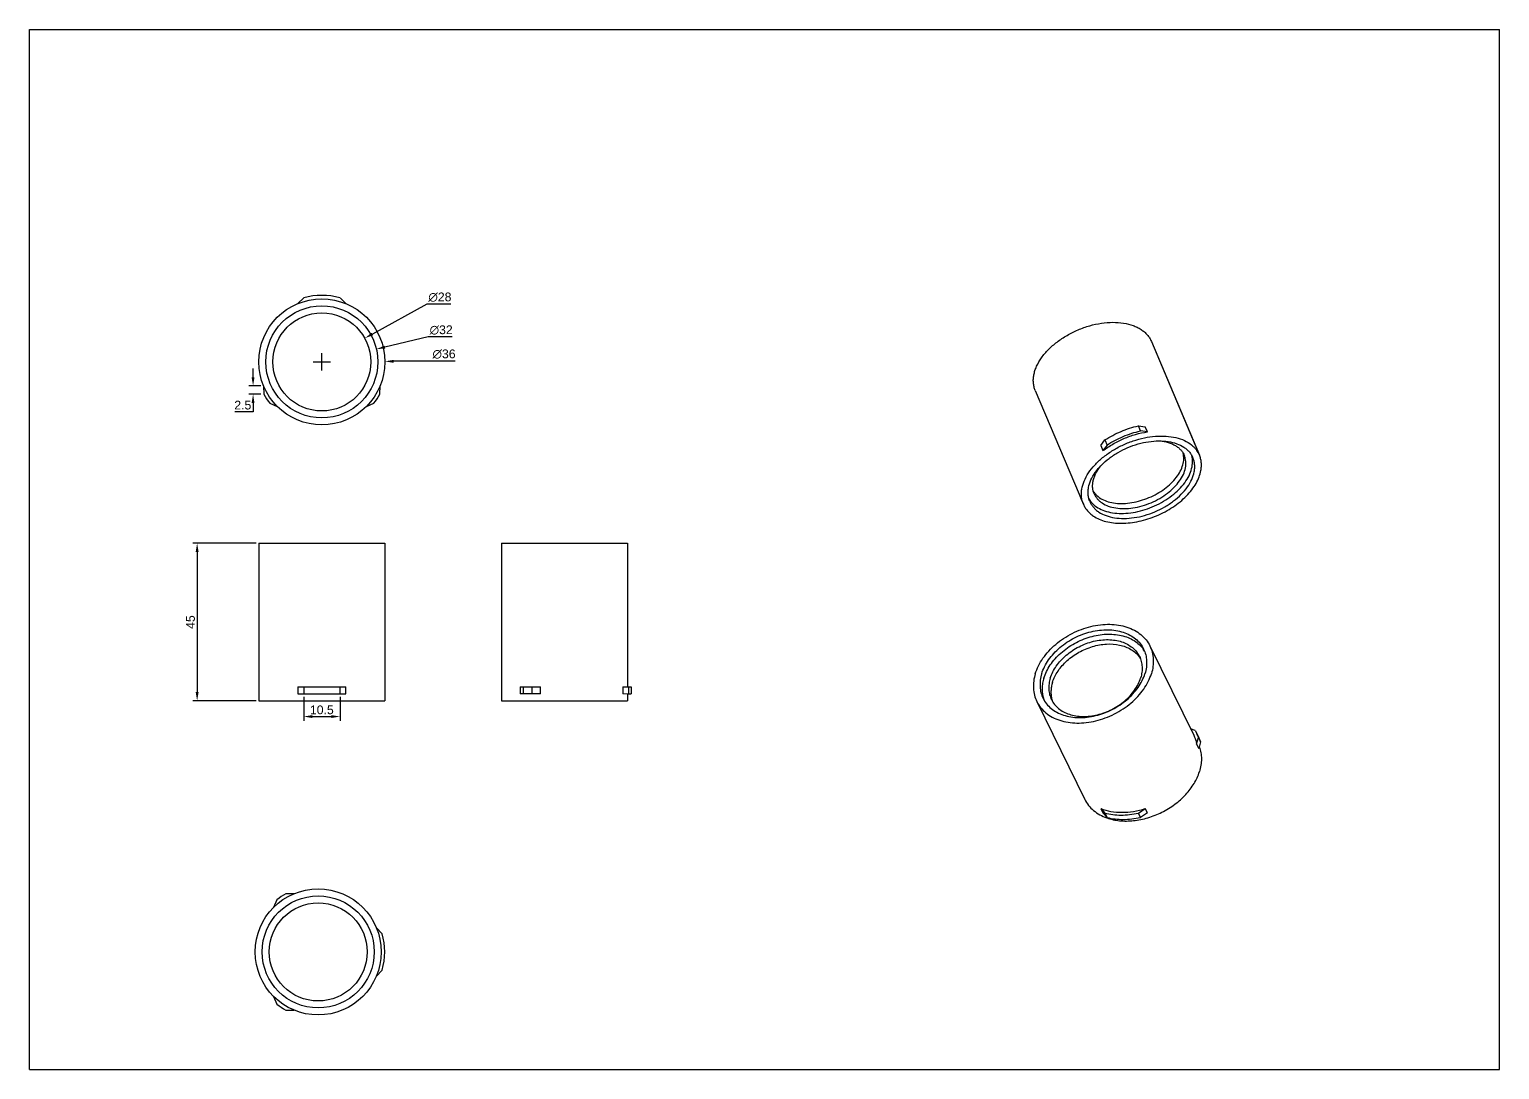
# Model space of a CAD drawing. Header units: millimetres. Extents: x 1074 to 3290, y 957 to 1671.
# Drawn here: x 1648.3 to 2068.3, y 956.6 to 1253.6 of the extents above; entities that cross this region are included whole.
import ezdxf

# ---------------------------------------------------------------- set-up
doc = ezdxf.new("R2010")
doc.units = ezdxf.units.MM
doc.layers.add('02___PRT_ALL_AXES', color=7, linetype='Continuous')
doc.layers.add('5.Thin line', color=7, linetype='Continuous', lineweight=0, true_color=0xc0c0c0)
doc.layers.add('Outline', color=7, linetype='Continuous', lineweight=30, true_color=0xffffff)
doc.layers.add('Outlines', color=7, linetype='Continuous', lineweight=30)
doc.styles.get("Standard").update_dxf_attribs({"font": 'arial.ttf'})
doc.dimstyles.new('ISO-25', dxfattribs={"dimscale": 0, "dimtxt": 2.5, "dimasz": 2.5, "dimexe": 1.254, "dimexo": 0.8, "dimtad": 1, "dimtoh": 1, "dimdec": 1, "dimrnd": 0.5, "dimdsep": 46, "dimtxsty": 'Standard', "dimcen": 2.5, "dimadec": 0, "dimazin": 0, "dimtfac": 1, "dimtdec": 1, "dimtofl": 0, "dimtmove": 0, "dimatfit": 3, "dimfxl": 1, "dimarcsym": 0})

# ---------------------------------------------------------------- blocks, each defined once
blk = doc.blocks.new('*D264')
at = {"layer": 'Defpoints', "color": 0, "transparency": 16777216}
for p in [(1713.87, 1106.89), (1696.25, 1061.89), (1713.87, 1061.89)]:
    blk.add_point(p, dxfattribs=at)
at = {"layer": 'Outline', "color": 0, "lineweight": -2, "transparency": 16777216}
for p, q in [((1713.07, 1106.89), (1694.99, 1106.89)), ((1696.25, 1104.39), (1696.25, 1064.39)), ((1713.07, 1061.89), (1694.99, 1061.89))]:
    blk.add_line(p, q, dxfattribs=at)
at = {"layer": 'Outline', "color": 0, "transparency": 16777216}
for points in [[(1695.83, 1104.39), (1696.67, 1104.39), (1696.25, 1106.89)], [(1695.83, 1064.39), (1696.67, 1064.39), (1696.25, 1061.89)]]:
    blk.add_solid(points, dxfattribs=at)
at = {"layer": 'Outline', "color": 0, "transparency": 16777216, "insert": (1694.35, 1084.39), "char_height": 2.5, "attachment_point": 5, "rotation": 90}
blk.add_mtext('45', dxfattribs=at)
blk = doc.blocks.new('*D265')
at = {"color": 0, "lineweight": -2, "transparency": 16777216}
for p, q in [((1726.68, 1063.09), (1726.68, 1056.16)), ((1737.06, 1063.09), (1737.06, 1056.16)), ((1729.18, 1057.42), (1734.56, 1057.42))]:
    blk.add_line(p, q, dxfattribs=at)
at = {"color": 0, "transparency": 16777216}
for points in [[(1729.18, 1057.83), (1729.18, 1057), (1726.68, 1057.42)], [(1734.56, 1057.83), (1734.56, 1057), (1737.06, 1057.42)]]:
    blk.add_solid(points, dxfattribs=at)
at = {"layer": 'Defpoints', "color": 0, "transparency": 16777216}
for p in [(1726.68, 1063.89), (1737.06, 1063.89), (1737.06, 1057.42)]:
    blk.add_point(p, dxfattribs=at)
at = {"color": 0, "transparency": 16777216, "insert": (1731.87, 1059.32), "char_height": 2.5, "attachment_point": 5}
blk.add_mtext('10.5', dxfattribs=at)
blk = doc.blocks.new('*D266')
at = {"color": 0, "lineweight": -2, "transparency": 16777216}
for p, q in [((1712.23, 1154.3), (1712.23, 1156.8)), ((1714.44, 1151.8), (1710.97, 1151.8)), ((1714.48, 1149.43), (1710.97, 1149.43)), ((1712.23, 1146.93), (1712.23, 1144.43)), ((1712.23, 1144.43), (1706.99, 1144.43))]:
    blk.add_line(p, q, dxfattribs=at)
at = {"color": 0, "transparency": 16777216}
for points in [[(1711.81, 1154.3), (1712.64, 1154.3), (1712.23, 1151.8)], [(1711.81, 1146.93), (1712.64, 1146.93), (1712.23, 1149.43)]]:
    blk.add_solid(points, dxfattribs=at)
at = {"layer": 'Defpoints', "color": 0, "transparency": 16777216}
for p in [(1715.24, 1151.8), (1712.23, 1149.43), (1715.28, 1149.43)]:
    blk.add_point(p, dxfattribs=at)
at = {"color": 0, "transparency": 16777216, "insert": (1709.29, 1146.33), "char_height": 2.5, "attachment_point": 5}
blk.add_mtext('2.5', dxfattribs=at)
blk = doc.blocks.new('*D268')
at = {"color": 0, "lineweight": -2, "transparency": 16777216}
for p, q in [((1731.87, 1156.18), (1731.87, 1161.18)), ((1729.37, 1158.68), (1734.37, 1158.68)), ((1763, 1158.92), (1752.37, 1158.84)), ((1769.93, 1158.92), (1763, 1158.92))]:
    blk.add_line(p, q, dxfattribs=at)
at = {"color": 0, "transparency": 16777216}
blk.add_solid([(1752.37, 1159.25), (1752.37, 1158.42), (1749.87, 1158.82)], dxfattribs=at)
at = {"layer": 'Defpoints', "color": 0, "transparency": 16777216}
for p in [(1713.87, 1158.55), (1749.87, 1158.82)]:
    blk.add_point(p, dxfattribs=at)
at = {"color": 0, "transparency": 16777216, "insert": (1766.78, 1160.89), "char_height": 2.5, "attachment_point": 5}
blk.add_mtext('∅36', dxfattribs=at)
blk = doc.blocks.new('*D269')
at = {"color": 0, "lineweight": -2, "transparency": 16777216}
for p, q in [((1762.2, 1165.79), (1749.88, 1162.91)), ((1769.1, 1165.79), (1762.2, 1165.79)), ((1731.87, 1156.18), (1731.87, 1161.18)), ((1729.37, 1158.68), (1734.37, 1158.68))]:
    blk.add_line(p, q, dxfattribs=at)
at = {"color": 0, "transparency": 16777216}
blk.add_solid([(1749.79, 1163.31), (1749.98, 1162.5), (1747.45, 1162.34)], dxfattribs=at)
at = {"layer": 'Defpoints', "color": 0, "transparency": 16777216}
for p in [(1747.45, 1162.34), (1716.29, 1155.03)]:
    blk.add_point(p, dxfattribs=at)
at = {"color": 0, "transparency": 16777216, "insert": (1765.96, 1167.77), "char_height": 2.5, "attachment_point": 5}
blk.add_mtext('∅32', dxfattribs=at)
blk = doc.blocks.new('*D270')
at = {"color": 0, "lineweight": -2, "transparency": 16777216}
for p, q in [((1761.82, 1175.18), (1746.32, 1166.64)), ((1768.75, 1175.18), (1761.82, 1175.18)), ((1731.87, 1156.18), (1731.87, 1161.18)), ((1729.37, 1158.68), (1734.37, 1158.68))]:
    blk.add_line(p, q, dxfattribs=at)
at = {"color": 0, "transparency": 16777216}
blk.add_solid([(1746.12, 1167.01), (1746.52, 1166.28), (1744.13, 1165.44)], dxfattribs=at)
at = {"layer": 'Defpoints', "color": 0, "transparency": 16777216}
for p in [(1744.13, 1165.44), (1719.61, 1151.93)]:
    blk.add_point(p, dxfattribs=at)
at = {"color": 0, "transparency": 16777216, "insert": (1765.6, 1177.15), "char_height": 2.5, "attachment_point": 5}
blk.add_mtext('∅28', dxfattribs=at)

msp = doc.modelspace()

# ---------------------------------------------------------------- linework, layer by layer
at = {"color": 7, "linetype": 'Continuous'}
for p, q in [((1648.33, 956.61), (1648.33, 1253.61)), ((1648.33, 1253.61), (2068.33, 1253.61)), ((2068.33, 956.61), (2068.33, 1253.61)), ((1968.85, 1164.53), (1981.36, 1134.95)), ((1935.69, 1150.51), (1948.2, 1120.93)), ((1965.13, 1140.43), (1967.1, 1140.14)), ((1965.74, 1138.98), (1965.13, 1140.43)), ((1967.71, 1138.7), (1965.74, 1138.98)), ((1967.71, 1138.7), (1967.1, 1140.14)), ((1954.41, 1134.78), (1955.57, 1136.38)), ((1954.41, 1134.78), (1955.02, 1133.34)), ((1956.18, 1134.94), (1955.02, 1133.34)), ((1955.57, 1136.38), (1956.18, 1134.94)), ((1981.97, 1133.51), (1982.58, 1132.06)), ((1948.81, 1119.49), (1949.42, 1118.04)), ((1713.87, 1063.89), (1713.87, 1061.89)), ((1724.98, 1065.89), (1738.76, 1065.89)), ((1724.98, 1065.89), (1724.98, 1063.89)), ((1724.98, 1063.89), (1738.76, 1063.89)), ((1726.68, 1065.89), (1726.68, 1063.89)), ((1737.06, 1063.89), (1737.06, 1065.89)), ((1738.76, 1063.89), (1738.76, 1065.89)), ((1749.87, 1063.89), (1749.87, 1061.89)), ((1788.49, 1065.89), (1794.33, 1065.89)), ((1788.49, 1065.89), (1788.49, 1063.89)), ((1794.33, 1063.89), (1788.49, 1063.89)), ((1789.43, 1065.89), (1789.43, 1063.89)), ((1791.96, 1063.89), (1791.96, 1065.89)), ((1794.33, 1063.89), (1794.33, 1065.89)), ((1817.85, 1065.89), (1819.22, 1065.89)), ((1817.85, 1065.89), (1817.85, 1063.89)), ((1819.5, 1065.89), (1819.5, 1063.89)), ((1981.35, 1053.4), (1980.02, 1053.95)), ((1981.35, 1053.4), (1981.83, 1052.54)), ((1981.76, 1049.56), (1982.3, 1051.42)), ((1982.3, 1051.42), (1982.91, 1050.17)), ((1982.91, 1050.17), (1982.37, 1048.32)), ((1981.76, 1049.56), (1982.37, 1048.32)), ((1954.41, 1031.14), (1955.57, 1029.85)), ((1954.41, 1031.14), (1955.02, 1029.9)), ((1956.18, 1028.6), (1955.02, 1029.9)), ((1955.57, 1029.85), (1956.18, 1028.6)), ((1965.13, 1029.85), (1967.1, 1031.14)), ((1965.74, 1028.6), (1965.13, 1029.85)), ((1967.71, 1029.9), (1965.74, 1028.6)), ((1967.71, 1029.9), (1967.1, 1031.14)), ((1719.04, 1005.11), (1718.1, 1002.93)), ((1723.94, 1006.84), (1721.58, 1006.8)), ((1749.11, 995.39), (1747.46, 997.09)), ((1747.46, 983.32), (1749.11, 985.02)), ((1718.1, 977.48), (1719.04, 975.3)), ((1721.58, 973.61), (1723.94, 973.58)), ((1648.33, 956.61), (2068.33, 956.61))]:
    msp.add_line(p, q, dxfattribs=at)
for centre, radius, start, end in [((1972.92, 1048.16), 9.93, 19.1259, 26.1291), ((1973.53, 1046.92), 9.93, 19.1259, 26.1291), ((1730.83, 990.21), 19, 119.153, 128.347), ((1730.83, 990.21), 19, 344.153, 15.847), ((1730.83, 990.21), 19, 231.653, 240.847)]:
    msp.add_arc(centre, radius, start, end, dxfattribs=at)
for points, knots in [([(1955.02, 1133.34), (1955.93, 1134.03), (1957.87, 1135.31), (1961, 1136.87), (1964.3, 1138.03), (1966.57, 1138.53), (1967.71, 1138.7)], [0, 0, 0, 0, 0.247057, 0.5, 0.752943, 1, 1, 1, 1]), ([(1980.94, 1052.1), (1981.13, 1051.7), (1981.47, 1050.87), (1981.68, 1050), (1981.76, 1049.56)], [0, 0, 0, 0, 0.497668, 1, 1, 1, 1]), ([(1954.41, 1031.14), (1955.33, 1030.77), (1957.32, 1030.23), (1960.48, 1029.98), (1963.79, 1030.26), (1966, 1030.79), (1967.1, 1031.14)], [0, 0, 0, 0, 0.230136, 0.474957, 0.732696, 1, 1, 1, 1]), ([(1955.57, 1029.85), (1957.07, 1029.46), (1959.45, 1029.19), (1962.66, 1029.38), (1964.31, 1029.66), (1965.13, 1029.85)], [0, 0, 0, 0, 0.481585, 0.737026, 1, 1, 1, 1]), ([(1956.18, 1028.6), (1957.68, 1028.21), (1960.06, 1027.95), (1963.27, 1028.14), (1964.92, 1028.42), (1965.74, 1028.6)], [0, 0, 0, 0, 0.481585, 0.737026, 1, 1, 1, 1])]:
    msp.add_open_spline(points, degree=3, knots=knots, dxfattribs=at)
for points in [[(1955.57, 1136.38), (1957.03, 1137.33), (1960.12, 1138.95), (1963.44, 1140.04), (1965.13, 1140.43)], [(1956.18, 1134.94), (1957.64, 1135.89), (1960.73, 1137.51), (1964.05, 1138.59), (1965.74, 1138.98)]]:
    msp.add_open_spline(points, degree=3, dxfattribs=at)
at = {"layer": '02___PRT_ALL_AXES', "color": 7, "linetype": 'Continuous'}
for p, q in [((1968.85, 1164.53), (1982.58, 1132.06)), ((1948.2, 1120.93), (1948.81, 1119.49)), ((1951.39, 1118.97), (1951.4, 1118.96)), ((1968.43, 1077.58), (1980.94, 1052.1)), ((1713.87, 1065.89), (1713.87, 1063.89)), ((1819.22, 1063.89), (1819.22, 1061.89)), ((1936.11, 1061.72), (1949.84, 1033.75)), ((1981.83, 1052.54), (1982.44, 1051.29))]:
    msp.add_line(p, q, dxfattribs=at)
for centre, radius in [((1731.87, 1158.68), 16), ((1730.83, 990.21), 18), ((1730.83, 990.21), 16), ((1730.83, 990.21), 14)]:
    msp.add_circle(centre, radius, dxfattribs=at)
for centre, radius, start, end in [((1976.05, 1129.3), 7.08, 22.9871, 35.5992), ((1956.5, 1122.76), 6.37, 210.1901, 216.5718), ((1959.67, 1071.73), 8.44, 30.8859, 35.5623), ((1959.41, 1070.06), 7.41, 31.5651, 36.8943), ((1946.09, 1065.07), 8.44, 196.7134, 201.3212), ((1947.58, 1064.25), 7.41, 195.381, 200.632)]:
    msp.add_arc(centre, radius, start, end, dxfattribs=at)
for points, knots in [([(1935.69, 1150.51), (1935.55, 1150.85), (1935.31, 1151.55), (1935.13, 1152.66), (1935.11, 1153.82), (1935.26, 1155.01), (1935.58, 1156.22), (1936.22, 1157.89), (1937.45, 1159.97), (1939.43, 1162.3), (1941.9, 1164.45), (1944.75, 1166.34), (1947.88, 1167.89), (1951.18, 1169.06), (1954.53, 1169.79), (1957.78, 1170.06), (1960.84, 1169.86), (1963.18, 1169.29), (1964.83, 1168.59), (1965.92, 1167.97), (1966.88, 1167.25), (1967.69, 1166.43), (1968.36, 1165.53), (1968.71, 1164.87), (1968.85, 1164.53)], [0, 0, 0, 0, 0.023689, 0.047741, 0.07247, 0.098159, 0.12502, 0.153195, 0.213671, 0.279614, 0.350234, 0.424234, 0.5, 0.575766, 0.649766, 0.720386, 0.786329, 0.846805, 0.87498, 0.901841, 0.92753, 0.952259, 0.976311, 1, 1, 1, 1]), ([(1949.42, 1118.04), (1949.28, 1118.37), (1949.06, 1119.04), (1948.87, 1120.1), (1948.83, 1121.2), (1949, 1122.74), (1949.6, 1124.73), (1950.88, 1127.07), (1952.68, 1129.32), (1954.93, 1131.43), (1957.56, 1133.31), (1960.48, 1134.91), (1963.59, 1136.17), (1966.79, 1137.05), (1969.95, 1137.52), (1972.99, 1137.55), (1975.79, 1137.16), (1978.26, 1136.34), (1980.01, 1135.3), (1981.14, 1134.28), (1981.61, 1133.71), (1981.81, 1133.42)], [0, 0, 0, 0, 0.023429, 0.047188, 0.071562, 0.096812, 0.150599, 0.209566, 0.273773, 0.342618, 0.415021, 0.489589, 0.564754, 0.638903, 0.710501, 0.778223, 0.841097, 0.898674, 0.95122, 0.975983, 1, 1, 1, 1]), ([(1951.26, 1118.82), (1951.13, 1119.12), (1950.92, 1119.75), (1950.76, 1120.74), (1950.75, 1121.77), (1950.93, 1123.21), (1951.55, 1125.07), (1952.82, 1127.23), (1954.58, 1129.3), (1956.78, 1131.21), (1959.31, 1132.89), (1962.1, 1134.27), (1965.03, 1135.31), (1968, 1135.96), (1970.9, 1136.2), (1973.61, 1136.02), (1976.05, 1135.43), (1977.82, 1134.58), (1978.98, 1133.7), (1979.71, 1132.98), (1980.3, 1132.17), (1980.61, 1131.58), (1980.73, 1131.28)], [0, 0, 0, 0, 0.023692, 0.04775, 0.072483, 0.098177, 0.15313, 0.213617, 0.279573, 0.350206, 0.42422, 0.5, 0.57578, 0.649794, 0.720427, 0.786383, 0.84687, 0.901823, 0.927517, 0.95225, 0.976308, 1, 1, 1, 1]), ([(1971.29, 1136.12), (1972.1, 1136.05), (1973.28, 1135.83), (1974.75, 1135.3), (1975.71, 1134.81), (1976.56, 1134.23), (1977.28, 1133.55), (1977.87, 1132.79), (1978.16, 1132.24), (1978.28, 1131.95)], [0, 0, 0, 0, 0.28641, 0.419236, 0.545261, 0.665118, 0.779844, 0.890907, 1, 1, 1, 1]), ([(1951.26, 1118.82), (1951.39, 1118.52), (1951.69, 1117.94), (1952.29, 1117.13), (1953.01, 1116.41), (1954.17, 1115.53), (1955.94, 1114.68), (1958.38, 1114.08), (1961.09, 1113.91), (1963.99, 1114.15), (1966.96, 1114.8), (1969.89, 1115.84), (1972.68, 1117.22), (1975.22, 1118.89), (1977.41, 1120.8), (1979.17, 1122.88), (1980.45, 1125.04), (1981.07, 1126.9), (1981.25, 1128.34), (1981.23, 1129.37), (1981.07, 1130.36), (1980.86, 1130.98), (1980.73, 1131.28)], [0, 0, 0, 0, 0.023692, 0.04775, 0.072483, 0.098177, 0.15313, 0.213617, 0.279573, 0.350206, 0.42422, 0.5, 0.57578, 0.649794, 0.720427, 0.786383, 0.84687, 0.901823, 0.927517, 0.95225, 0.976308, 1, 1, 1, 1]), ([(1951.4, 1118.96), (1951.59, 1118.71), (1952, 1118.23), (1952.98, 1117.36), (1954.5, 1116.47), (1956.62, 1115.76), (1959.03, 1115.4), (1961.63, 1115.41), (1964.35, 1115.77), (1967.11, 1116.48), (1969.81, 1117.52), (1972.36, 1118.84), (1974.69, 1120.42), (1976.73, 1122.19), (1978.39, 1124.1), (1979.64, 1126.1), (1980.42, 1128.12), (1980.66, 1129.81), (1980.59, 1131.08), (1980.47, 1131.69), (1980.38, 1131.98)], [0, 0, 0, 0, 0.023905, 0.048553, 0.100793, 0.157878, 0.220063, 0.286952, 0.357666, 0.430995, 0.505526, 0.579757, 0.652208, 0.721534, 0.786638, 0.846814, 0.901904, 0.952463, 0.976501, 1, 1, 1, 1]), ([(1952.24, 1121.79), (1952.38, 1121.55), (1952.7, 1121.1), (1953.49, 1120.28), (1954.75, 1119.41), (1956.56, 1118.69), (1958.63, 1118.28), (1960.91, 1118.2), (1963.31, 1118.45), (1965.77, 1119.02), (1968.18, 1119.88), (1970.49, 1121.01), (1972.6, 1122.38), (1974.46, 1123.93), (1975.99, 1125.62), (1977.14, 1127.39), (1977.89, 1129.19), (1978.14, 1130.7), (1978.09, 1131.84), (1977.99, 1132.38), (1977.92, 1132.65)], [0, 0, 0, 0, 0.023655, 0.047898, 0.099024, 0.154866, 0.215918, 0.281935, 0.35212, 0.425285, 0.5, 0.574715, 0.64788, 0.718065, 0.784082, 0.845134, 0.900976, 0.952102, 0.976345, 1, 1, 1, 1]), ([(1952.49, 1121.05), (1952.6, 1120.78), (1952.87, 1120.27), (1953.39, 1119.57), (1954.03, 1118.93), (1955.04, 1118.16), (1956.59, 1117.42), (1958.72, 1116.9), (1961.1, 1116.74), (1963.63, 1116.95), (1966.23, 1117.52), (1968.8, 1118.43), (1971.24, 1119.64), (1973.45, 1121.11), (1975.37, 1122.78), (1976.92, 1124.59), (1978.03, 1126.48), (1978.57, 1128.11), (1978.73, 1129.37), (1978.72, 1130.27), (1978.57, 1131.14), (1978.39, 1131.69), (1978.28, 1131.95)], [0, 0, 0, 0, 0.023692, 0.04775, 0.072483, 0.098177, 0.15313, 0.213617, 0.279573, 0.350206, 0.42422, 0.5, 0.57578, 0.649794, 0.720427, 0.786383, 0.84687, 0.901823, 0.927517, 0.95225, 0.976308, 1, 1, 1, 1]), ([(1982.99, 1127.66), (1983.06, 1128.04), (1983.15, 1128.81), (1983.13, 1129.94), (1982.95, 1131.04), (1982.72, 1131.73), (1982.58, 1132.06)], [0, 0, 0, 0, 0.261406, 0.513276, 0.758438, 1, 1, 1, 1]), ([(1952.49, 1121.05), (1952.37, 1121.33), (1952.18, 1121.93), (1952.04, 1122.88), (1952.06, 1123.87), (1952.23, 1124.88), (1952.55, 1125.92), (1953.19, 1127.33), (1953.86, 1128.34), (1954.37, 1128.97)], [0, 0, 0, 0, 0.109093, 0.220156, 0.334882, 0.454739, 0.580764, 0.71359, 1, 1, 1, 1]), ([(1952.29, 1114.67), (1952.81, 1114.32), (1953.98, 1113.7), (1955.92, 1113.05), (1958.08, 1112.66), (1960.4, 1112.55), (1962.85, 1112.7), (1965.36, 1113.12), (1967.88, 1113.79), (1970.37, 1114.71), (1972.76, 1115.85), (1975, 1117.19), (1977.05, 1118.7), (1978.87, 1120.35), (1980.4, 1122.1), (1981.63, 1123.92), (1982.52, 1125.77), (1982.88, 1127.04), (1982.99, 1127.66)], [0, 0, 0, 0, 0.050608, 0.105027, 0.163407, 0.225559, 0.291022, 0.359137, 0.429096, 0.5, 0.570904, 0.640863, 0.708978, 0.774441, 0.836593, 0.894973, 0.949392, 1, 1, 1, 1]), ([(1949.42, 1118.04), (1949.56, 1117.71), (1949.89, 1117.06), (1950.55, 1116.17), (1951.35, 1115.36), (1951.96, 1114.89), (1952.29, 1114.67)], [0, 0, 0, 0, 0.241562, 0.486724, 0.738594, 1, 1, 1, 1]), ([(1935.69, 1069.65), (1935.93, 1070.42), (1936.55, 1071.95), (1937.86, 1074.13), (1939.52, 1076.19), (1942.19, 1078.74), (1945.36, 1080.83), (1948.82, 1082.35), (1951.52, 1083.18), (1954.24, 1083.67), (1956.91, 1083.81), (1959.47, 1083.6), (1961.85, 1083.03), (1964, 1082.13), (1965.85, 1080.9), (1967.37, 1079.39), (1968.13, 1078.2), (1968.43, 1077.58)], [0, 0, 0, 0, 0.058982, 0.121036, 0.185929, 0.253184, 0.391815, 0.46182, 0.531088, 0.598825, 0.664345, 0.727124, 0.786861, 0.843538, 0.897466, 0.949301, 1, 1, 1, 1]), ([(1937.53, 1069.65), (1937.74, 1070.33), (1938.3, 1071.7), (1939.46, 1073.63), (1940.94, 1075.46), (1943.31, 1077.73), (1946.12, 1079.59), (1949.21, 1080.94), (1951.61, 1081.67), (1954.02, 1082.11), (1956.39, 1082.24), (1958.67, 1082.05), (1960.79, 1081.55), (1962.69, 1080.74), (1964.34, 1079.65), (1965.69, 1078.31), (1966.36, 1077.25), (1966.63, 1076.7)], [0, 0, 0, 0, 0.058982, 0.121035, 0.185928, 0.253183, 0.391813, 0.461818, 0.531085, 0.598823, 0.664343, 0.727122, 0.78686, 0.843537, 0.897466, 0.949301, 1, 1, 1, 1]), ([(1938.14, 1068.41), (1938.34, 1069.06), (1938.87, 1070.35), (1939.95, 1072.2), (1941.32, 1073.96), (1943.53, 1076.16), (1946.16, 1078), (1949.05, 1079.39), (1951.31, 1080.19), (1953.62, 1080.72), (1956.6, 1081.05), (1959.52, 1080.83), (1962.17, 1080.02), (1963.9, 1079.15), (1965.39, 1078.03), (1966.19, 1077.12), (1966.54, 1076.64)], [0, 0, 0, 0, 0.058379, 0.119666, 0.183666, 0.249973, 0.386918, 0.456352, 0.525346, 0.593167, 0.659152, 0.783312, 0.84124, 0.896352, 0.949044, 1, 1, 1, 1]), ([(1939.98, 1068.41), (1940.17, 1069), (1940.65, 1070.2), (1941.67, 1071.89), (1942.96, 1073.49), (1945.04, 1075.48), (1947.5, 1077.1), (1950.2, 1078.28), (1952.3, 1078.93), (1954.41, 1079.31), (1956.49, 1079.42), (1958.48, 1079.25), (1960.33, 1078.82), (1962, 1078.11), (1963.44, 1077.16), (1964.62, 1075.98), (1965.21, 1075.06), (1965.45, 1074.58)], [0, 0, 0, 0, 0.058982, 0.121035, 0.185928, 0.253183, 0.391813, 0.461818, 0.531085, 0.598823, 0.664343, 0.727122, 0.78686, 0.843537, 0.897466, 0.949301, 1, 1, 1, 1]), ([(1940.59, 1067.17), (1940.95, 1068.32), (1941.8, 1070), (1943.35, 1071.99), (1945.26, 1073.91), (1948.11, 1075.91), (1951.33, 1077.27), (1954.01, 1077.91), (1956.61, 1078.22), (1959.15, 1078.06), (1961.47, 1077.38), (1963, 1076.65), (1964.31, 1075.7), (1965.03, 1074.92), (1965.34, 1074.51)], [0, 0, 0, 0, 0.119205, 0.183106, 0.249306, 0.386065, 0.524214, 0.592067, 0.658136, 0.78262, 0.840754, 0.896074, 0.94894, 1, 1, 1, 1]), ([(1966.63, 1076.7), (1966.89, 1076.18), (1967.29, 1075.08), (1967.55, 1073.32), (1967.47, 1071.48), (1967.19, 1070.26), (1967.01, 1069.65)], [0, 0, 0, 0, 0.239084, 0.482916, 0.735575, 1, 1, 1, 1]), ([(1968.43, 1077.58), (1968.71, 1077), (1969.17, 1075.76), (1969.46, 1073.78), (1969.37, 1071.71), (1969.06, 1070.34), (1968.85, 1069.65)], [0, 0, 0, 0, 0.239084, 0.482917, 0.735573, 1, 1, 1, 1]), ([(1965.45, 1074.58), (1965.67, 1074.12), (1966.02, 1073.16), (1966.25, 1071.62), (1966.18, 1070.01), (1965.94, 1068.94), (1965.77, 1068.41)], [0, 0, 0, 0, 0.239084, 0.482916, 0.735575, 1, 1, 1, 1]), ([(1935.69, 1069.65), (1935.48, 1068.97), (1935.17, 1067.59), (1935.08, 1065.52), (1935.37, 1063.54), (1935.82, 1062.3), (1936.11, 1061.72)], [0, 0, 0, 0, 0.264427, 0.517083, 0.760916, 1, 1, 1, 1]), ([(1936.11, 1061.72), (1936.41, 1061.1), (1937.17, 1059.92), (1938.69, 1058.4), (1940.54, 1057.17), (1942.69, 1056.27), (1945.07, 1055.71), (1947.63, 1055.49), (1950.3, 1055.64), (1953.02, 1056.13), (1955.71, 1056.96), (1959.18, 1058.47), (1962.35, 1060.56), (1965.02, 1063.11), (1966.68, 1065.18), (1967.99, 1067.35), (1968.61, 1068.89), (1968.85, 1069.65)], [0, 0, 0, 0, 0.050699, 0.102534, 0.156462, 0.213139, 0.272876, 0.335655, 0.401175, 0.468912, 0.53818, 0.608185, 0.746816, 0.814071, 0.878964, 0.941018, 1, 1, 1, 1]), ([(1937.53, 1069.65), (1937.34, 1069.04), (1937.07, 1067.82), (1936.99, 1065.98), (1937.25, 1064.22), (1937.65, 1063.12), (1937.91, 1062.6)], [0, 0, 0, 0, 0.264425, 0.517084, 0.760916, 1, 1, 1, 1]), ([(1938.14, 1068.41), (1937.99, 1067.92), (1937.75, 1066.94), (1937.61, 1065.46), (1937.68, 1064.02), (1937.88, 1063.09), (1938.01, 1062.64)], [0, 0, 0, 0, 0.262704, 0.515793, 0.760784, 1, 1, 1, 1]), ([(1937.91, 1062.6), (1938.18, 1062.05), (1938.85, 1061), (1940.19, 1059.65), (1941.85, 1058.56), (1943.75, 1057.76), (1945.87, 1057.26), (1948.14, 1057.07), (1950.52, 1057.19), (1952.93, 1057.63), (1955.33, 1058.37), (1958.41, 1059.72), (1961.23, 1061.57), (1963.6, 1063.84), (1965.08, 1065.67), (1966.24, 1067.61), (1966.8, 1068.97), (1967.01, 1069.65)], [0, 0, 0, 0, 0.050699, 0.102534, 0.156463, 0.21314, 0.272878, 0.335657, 0.401177, 0.468915, 0.538182, 0.608187, 0.746817, 0.814072, 0.878965, 0.941018, 1, 1, 1, 1]), ([(1939.98, 1068.41), (1939.82, 1067.88), (1939.58, 1066.81), (1939.51, 1065.2), (1939.74, 1063.66), (1940.09, 1062.69), (1940.31, 1062.24)], [0, 0, 0, 0, 0.264425, 0.517084, 0.760916, 1, 1, 1, 1]), ([(1940.59, 1067.17), (1940.47, 1066.75), (1940.27, 1065.92), (1940.13, 1064.67), (1940.18, 1063.45), (1940.33, 1062.67), (1940.43, 1062.29)], [0, 0, 0, 0, 0.26239, 0.515491, 0.760654, 1, 1, 1, 1]), ([(1940.31, 1062.24), (1940.55, 1061.76), (1941.14, 1060.84), (1942.31, 1059.66), (1943.76, 1058.7), (1945.43, 1058), (1947.28, 1057.56), (1949.27, 1057.4), (1951.35, 1057.51), (1953.46, 1057.89), (1955.56, 1058.53), (1958.26, 1059.72), (1960.72, 1061.34), (1962.79, 1063.32), (1964.09, 1064.93), (1965.1, 1066.62), (1965.59, 1067.81), (1965.77, 1068.41)], [0, 0, 0, 0, 0.050699, 0.102534, 0.156463, 0.21314, 0.272878, 0.335657, 0.401177, 0.468915, 0.538182, 0.608187, 0.746817, 0.814072, 0.878965, 0.941018, 1, 1, 1, 1]), ([(1982.53, 1048.74), (1982.73, 1048.21), (1983.03, 1047.08), (1983.19, 1045.32), (1983.05, 1043.49), (1982.76, 1042.28), (1982.58, 1041.68)], [0, 0, 0, 0, 0.238995, 0.483526, 0.736512, 1, 1, 1, 1]), ([(1956.12, 1028.47), (1957.29, 1028.06), (1959.17, 1027.66), (1961.74, 1027.55), (1964.47, 1027.7), (1967.93, 1028.4), (1971.93, 1029.99), (1975.59, 1032.23), (1978.23, 1034.57), (1979.98, 1036.66), (1981.41, 1038.77), (1982.21, 1040.5), (1982.58, 1041.68)], [0, 0, 0, 0, 0.114692, 0.175396, 0.238039, 0.367765, 0.500957, 0.634001, 0.763305, 0.825655, 0.886025, 1, 1, 1, 1]), ([(1949.84, 1033.75), (1950.13, 1033.15), (1950.86, 1032), (1952.31, 1030.52), (1954.09, 1029.31), (1955.42, 1028.71), (1956.12, 1028.47)], [0, 0, 0, 0, 0.23848, 0.481996, 0.734832, 1, 1, 1, 1])]:
    msp.add_open_spline(points, degree=3, knots=knots, dxfattribs=at)
at = {"layer": '5.Thin line'}
msp.add_line((1817.85, 1063.89), (1819.22, 1063.89), dxfattribs=at)
at = {"layer": 'Outline', "color": 7, "linetype": 'Continuous'}
for p, q in [((1726.68, 1176.96), (1724.98, 1175.31)), ((1738.76, 1175.31), (1737.06, 1176.96)), ((1715.24, 1151.8), (1715.28, 1149.43)), ((1748.46, 1149.43), (1748.5, 1151.8)), ((1716.97, 1146.9), (1719.14, 1145.96)), ((1744.6, 1145.96), (1746.77, 1146.9)), ((1713.87, 1106.89), (1713.87, 1065.89)), ((1713.87, 1106.89), (1749.87, 1106.89)), ((1749.87, 1106.89), (1749.87, 1065.89)), ((1749.87, 1106.89), (1749.87, 1061.89)), ((1783.22, 1106.89), (1783.22, 1061.89)), ((1783.22, 1106.89), (1819.22, 1106.89)), ((1819.22, 1106.89), (1819.22, 1065.89)), ((1819.22, 1063.89), (1820.22, 1063.89)), ((1820.22, 1065.89), (1820.22, 1063.89)), ((1713.87, 1061.89), (1749.87, 1061.89)), ((1783.22, 1061.89), (1819.22, 1061.89))]:
    msp.add_line(p, q, dxfattribs=at)
msp.add_circle((1731.87, 1158.68), 18, dxfattribs=at)
for start, end in [(74.153, 105.847), (209.153, 218.347), (321.653, 330.847)]:
    msp.add_arc((1731.87, 1158.68), 19, start, end, dxfattribs=at)
at = {"layer": 'Outlines'}
msp.add_line((1819.22, 1065.89), (1820.22, 1065.89), dxfattribs=at)
at = {"layer": 'Outlines', "color": 7, "linetype": 'Continuous'}
msp.add_circle((1731.87, 1158.68), 14, dxfattribs=at)

# ---------------------------------------------------------------- dimensions: what is measured, and where the dimension line sits
for p1, p2, picture, middle in [((1719.61, 1151.93), (1744.13, 1165.44), '*D270', (1765.6, 1175.18)), ((1716.29, 1155.03), (1747.45, 1162.34), '*D269', (1762.2, 1165.79)), ((1713.87, 1158.55), (1749.87, 1158.82), '*D268', (1763, 1158.92))]:
    dim = msp.add_diameter_dim_2p(p1=p1, p2=p2, dimstyle='ISO-25', override={"dimscale": 1})
    dim.commit()
    dim.dimension.update_dxf_attribs({"geometry": picture, "text_midpoint": middle, "dimtype": 163})
dim = msp.add_linear_dim(base=(1712.23, 1149.43), p1=(1715.24, 1151.8), p2=(1715.28, 1149.43), angle=90, dimstyle='ISO-25', override={"dimscale": 1})
dim.commit()
dim.dimension.update_dxf_attribs({"geometry": '*D266', "text_midpoint": (1709.29, 1146.33)})
dim = msp.add_linear_dim(base=(1737.06, 1057.42), p1=(1726.68, 1063.89), p2=(1737.06, 1063.89), dimstyle='ISO-25', override={"dimscale": 1})
dim.commit()
dim.dimension.update_dxf_attribs({"geometry": '*D265', "text_midpoint": (1731.87, 1059.32)})
at = {"layer": 'Outline'}
dim = msp.add_linear_dim(base=(1696.25, 1061.89), p1=(1713.87, 1106.89), p2=(1713.87, 1061.89), angle=90, dimstyle='ISO-25', override={"dimscale": 1}, dxfattribs=at)
dim.commit()
dim.dimension.update_dxf_attribs({"geometry": '*D264', "text_midpoint": (1694.35, 1084.39)})

doc.saveas('drawing.dxf')
